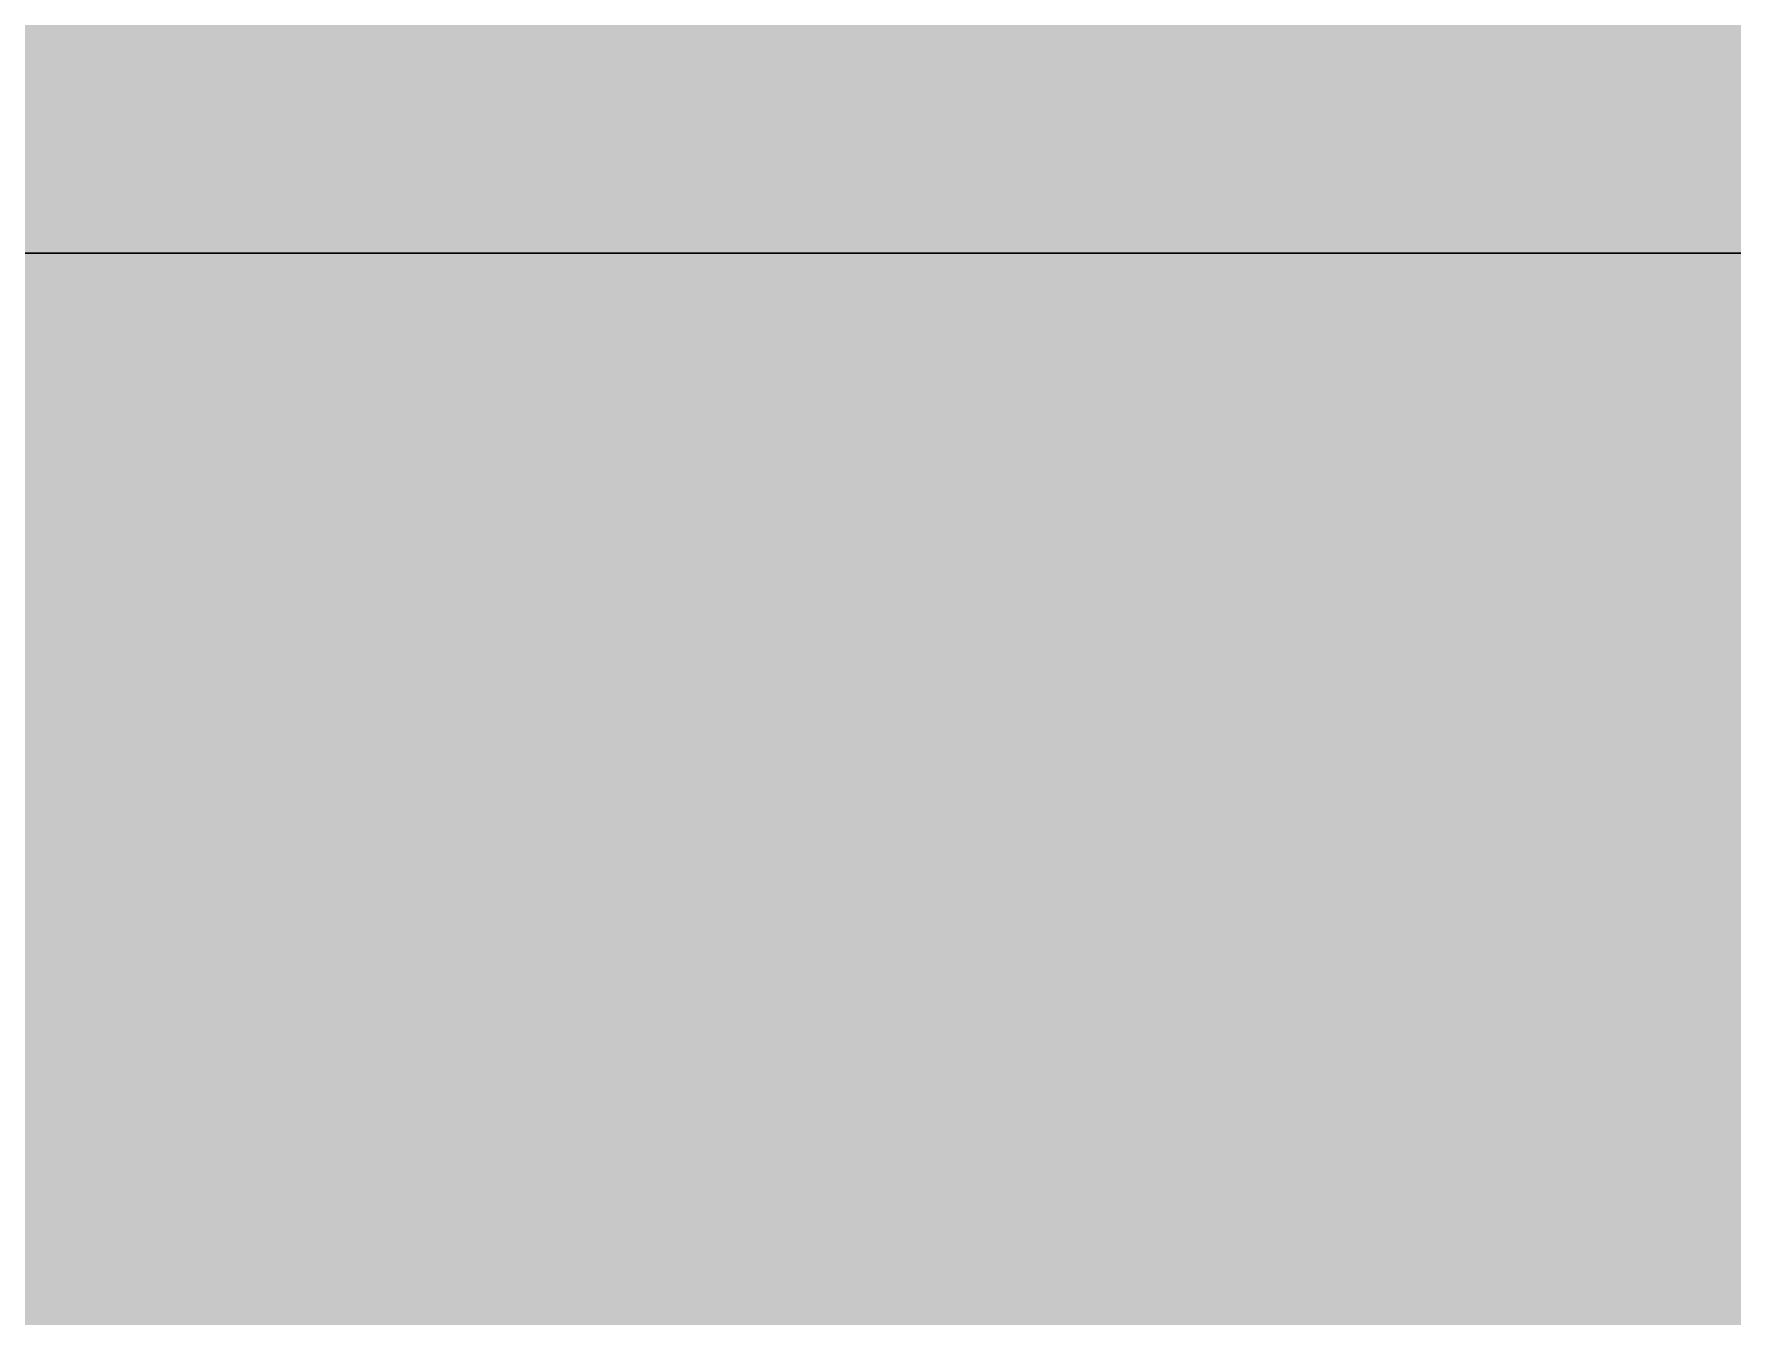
# Model space of a CAD drawing. Extents: x 0 to 1501, y 0 to 1722.
# Drawn here: x 71.5 to 142.9, y 1611.3 to 1665.2 of the extents above; entities that cross this region are included whole.
import ezdxf

# ---------------------------------------------------------------- set-up
doc = ezdxf.new("R2010")
doc.units = 0

msp = doc.modelspace()

# ---------------------------------------------------------------- hatches: boundary and pattern name
for points in [[(0, 1722), (1280, 1722), (1280, 1002), (0, 1002)], [(0, 1722), (1280, 1722), (1280, 1656), (0, 1656)], [(0, 1656), (1280, 1656), (1280, 0), (0, 0)]]:
    msp.add_hatch(color=7).paths.add_polyline_path(points, flags=0)

# ---------------------------------------------------------------- linework, layer by layer
at = {"color": 0, "true_color": 0xffffff}
for points in [[(0, 1722), (1280, 1722), (1280, 1656), (0, 1656)], [(0, 1656), (1280, 1656), (1280, 0), (0, 0)]]:
    msp.add_lwpolyline(points, close=True, dxfattribs=at)

doc.saveas('drawing.dxf')
